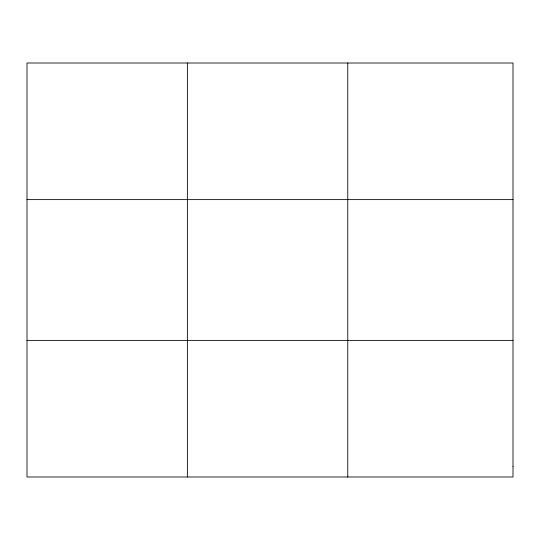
<?xml version="1.0" encoding="UTF-8"?>
<svg xmlns="http://www.w3.org/2000/svg" width="540" height="540" viewBox="0 0 540 540"><rect width="100%" height="100%" fill="white"/><g stroke="black" fill="none" stroke-linecap="round" stroke-linejoin="round"><path stroke-width="0.81" d="M187.38 63.005L187.38 476.995M347.76 63.005L347.76 476.995M27 199.618L513 199.618M27 340.382L513 340.382M513 466.486L513 476.995L27 476.995L27 63.005L513 63.005L513 466.486"/></g></svg>
